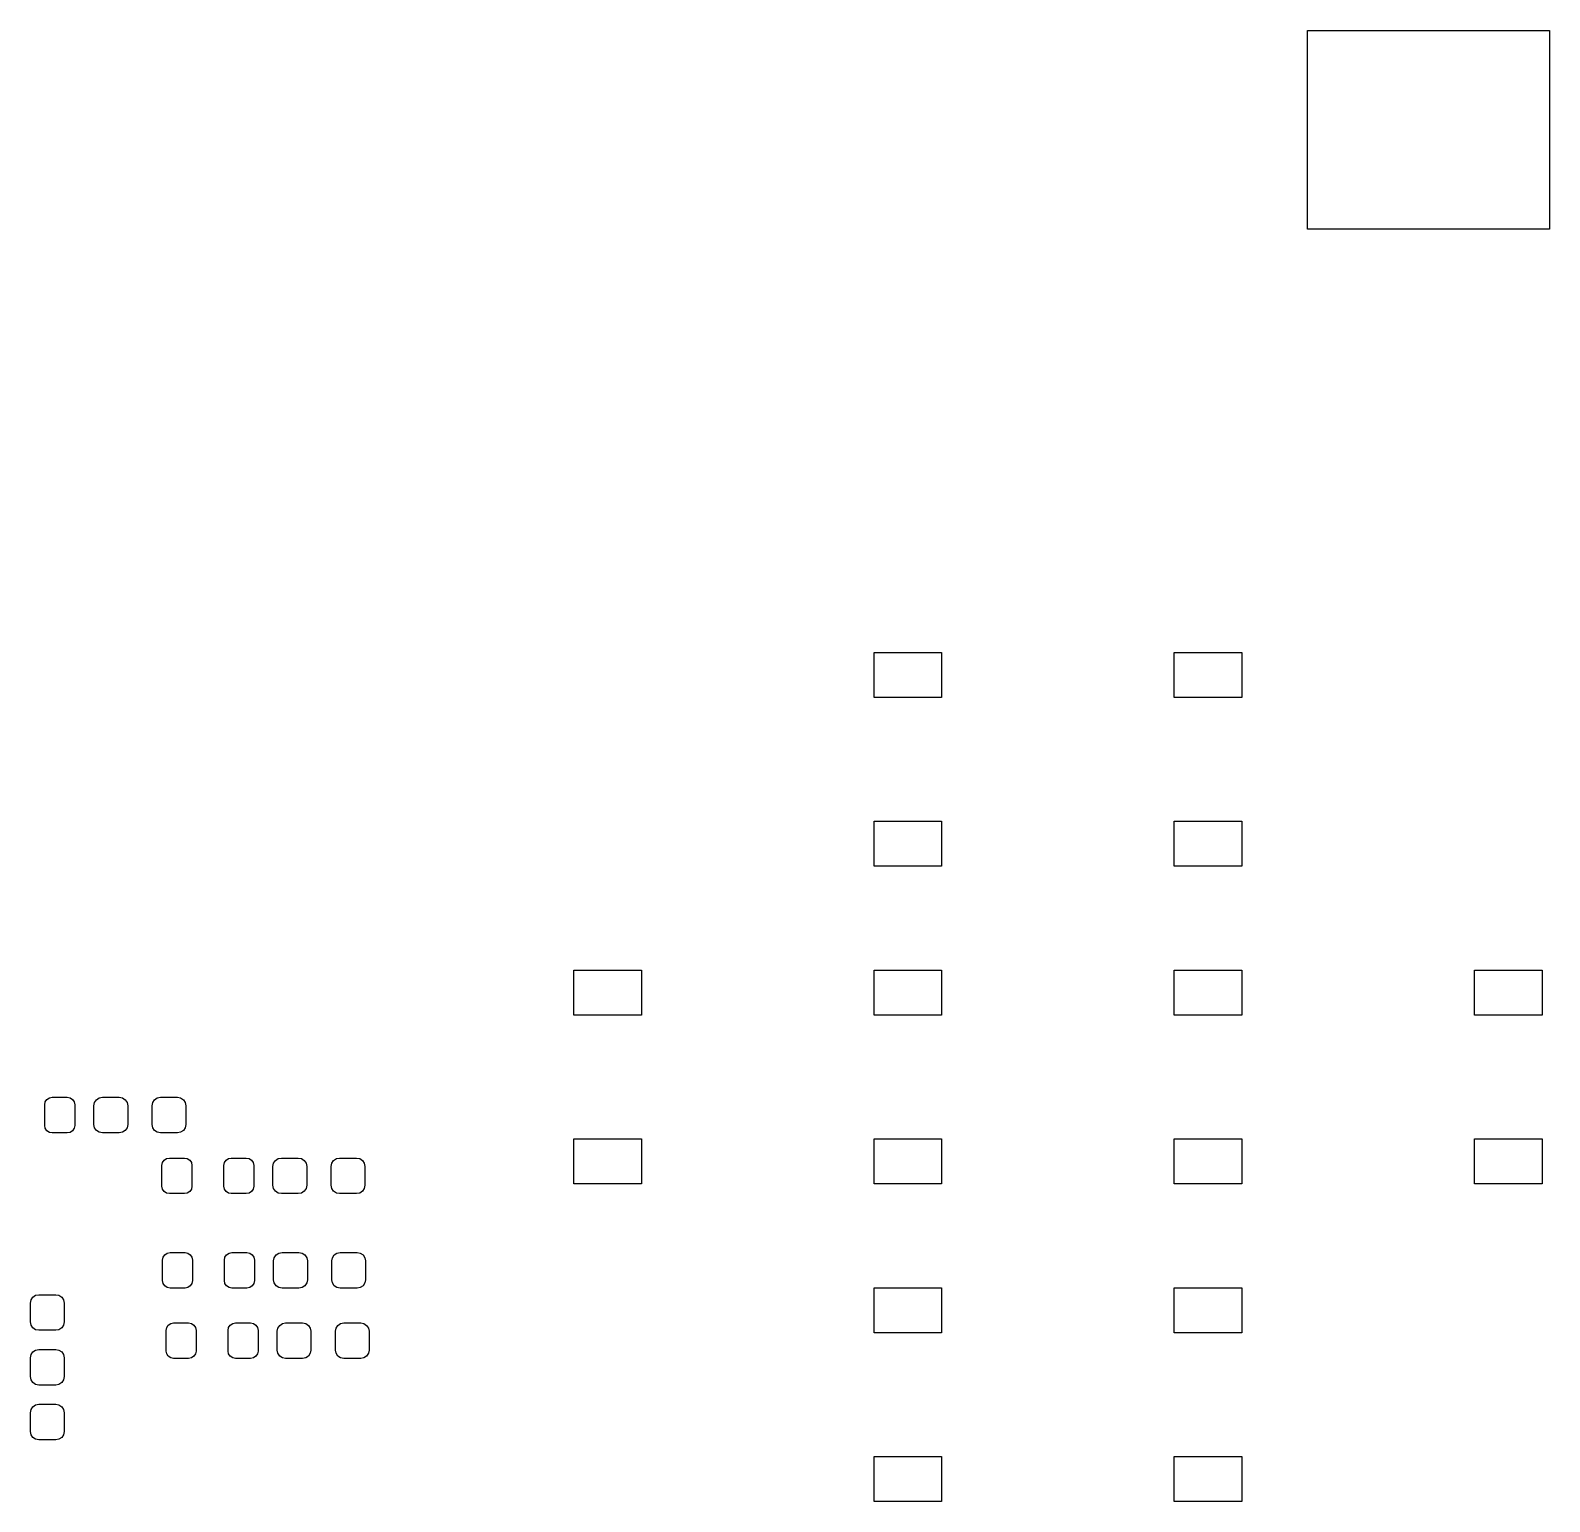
# Model space of a CAD drawing. Extents: x 138.9 to 220.1, y -130.4 to -82.1.
# Drawn here: x 179.57 to 220.05, y -126.7 to -87.49 of the extents above; entities that cross this region are included whole.
import ezdxf

# ---------------------------------------------------------------- set-up
doc = ezdxf.new("R2010")
doc.units = 0
doc.layers.add('BLACK', color=7, linetype='CONTINUOUS')

msp = doc.modelspace()

# ---------------------------------------------------------------- linework, layer by layer
at = {"layer": 'BLACK', "linetype": 'CONTINUOUS'}
for p, q in [((213.602776, -92.79015), (213.602776, -87.49015)), ((213.602776, -87.49015), (220.052776, -87.49015)), ((220.052776, -87.49015), (220.052776, -92.79015)), ((220.052776, -92.79015), (213.602776, -92.79015)), ((202.051133, -105.265534), (202.051133, -104.065534)), ((202.051133, -104.065534), (203.851133, -104.065534)), ((203.851133, -104.065534), (203.851133, -105.265534)), ((210.051133, -105.265534), (210.051133, -104.065534)), ((210.051133, -104.065534), (211.851133, -104.065534)), ((211.851133, -104.065534), (211.851133, -105.265534)), ((203.851133, -105.265534), (202.051133, -105.265534)), ((211.851133, -105.265534), (210.051133, -105.265534)), ((202.051133, -109.765534), (202.051133, -108.565534)), ((202.051133, -108.565534), (203.851133, -108.565534)), ((203.851133, -108.565534), (203.851133, -109.765534)), ((210.051133, -109.765534), (210.051133, -108.565534)), ((210.051133, -108.565534), (211.851133, -108.565534)), ((211.851133, -108.565534), (211.851133, -109.765534)), ((203.851133, -109.765534), (202.051133, -109.765534)), ((211.851133, -109.765534), (210.051133, -109.765534)), ((194.051133, -113.732201), (194.051133, -112.532201)), ((194.051133, -112.532201), (195.851133, -112.532201)), ((195.851133, -112.532201), (195.851133, -113.732201)), ((202.051133, -113.732201), (202.051133, -112.532201)), ((202.051133, -112.532201), (203.851133, -112.532201)), ((203.851133, -112.532201), (203.851133, -113.732201)), ((210.051133, -113.732201), (210.051133, -112.532201)), ((210.051133, -112.532201), (211.851133, -112.532201)), ((211.851133, -112.532201), (211.851133, -113.732201)), ((218.051133, -113.732201), (218.051133, -112.532201)), ((218.051133, -112.532201), (219.851133, -112.532201)), ((219.851133, -112.532201), (219.851133, -113.732201)), ((195.851133, -113.732201), (194.051133, -113.732201)), ((203.851133, -113.732201), (202.051133, -113.732201)), ((211.851133, -113.732201), (210.051133, -113.732201)), ((219.851133, -113.732201), (218.051133, -113.732201)), ((179.950179, -116.12355), (179.965403, -116.047013)), ((179.950179, -116.67355), (179.950179, -116.12355)), ((179.965403, -116.047013), (180.008758, -115.982129)), ((180.008758, -115.982129), (180.073642, -115.938774)), ((180.073642, -115.938774), (180.150179, -115.92355)), ((180.150179, -115.92355), (180.550179, -115.92355)), ((180.550179, -115.92355), (180.626716, -115.938774)), ((180.626716, -115.938774), (180.6916, -115.982129)), ((180.6916, -115.982129), (180.734955, -116.047013)), ((180.734955, -116.047013), (180.750179, -116.12355)), ((180.750179, -116.12355), (180.750179, -116.67355)), ((181.260179, -116.14855), (181.277306, -116.062446)), ((181.260179, -116.64855), (181.260179, -116.14855)), ((181.277306, -116.062446), (181.32608, -115.989451)), ((181.32608, -115.989451), (181.399075, -115.940677)), ((181.399075, -115.940677), (181.485179, -115.92355)), ((181.485179, -115.92355), (181.935179, -115.92355)), ((181.935179, -115.92355), (182.021283, -115.940677)), ((182.021283, -115.940677), (182.094278, -115.989451)), ((182.094278, -115.989451), (182.143052, -116.062446)), ((182.143052, -116.062446), (182.160179, -116.14855)), ((182.160179, -116.14855), (182.160179, -116.64855)), ((182.810179, -116.14855), (182.827306, -116.062446)), ((182.810179, -116.64855), (182.810179, -116.14855)), ((182.827306, -116.062446), (182.87608, -115.989451)), ((182.87608, -115.989451), (182.949075, -115.940677)), ((182.949075, -115.940677), (183.035179, -115.92355)), ((183.035179, -115.92355), (183.485179, -115.92355)), ((183.485179, -115.92355), (183.571283, -115.940677)), ((183.571283, -115.940677), (183.644278, -115.989451)), ((183.644278, -115.989451), (183.693052, -116.062446)), ((183.693052, -116.062446), (183.710179, -116.14855)), ((183.710179, -116.14855), (183.710179, -116.64855)), ((179.965403, -116.750087), (179.950179, -116.67355)), ((180.008758, -116.814971), (179.965403, -116.750087)), ((180.073642, -116.858326), (180.008758, -116.814971)), ((180.150179, -116.87355), (180.073642, -116.858326)), ((180.550179, -116.87355), (180.150179, -116.87355)), ((180.626716, -116.858326), (180.550179, -116.87355)), ((180.6916, -116.814971), (180.626716, -116.858326)), ((180.734955, -116.750087), (180.6916, -116.814971)), ((180.750179, -116.67355), (180.734955, -116.750087)), ((181.277306, -116.734654), (181.260179, -116.64855)), ((181.32608, -116.807649), (181.277306, -116.734654)), ((181.399075, -116.856423), (181.32608, -116.807649)), ((181.485179, -116.87355), (181.399075, -116.856423)), ((181.935179, -116.87355), (181.485179, -116.87355)), ((182.021283, -116.856423), (181.935179, -116.87355)), ((182.094278, -116.807649), (182.021283, -116.856423)), ((182.143052, -116.734654), (182.094278, -116.807649)), ((182.160179, -116.64855), (182.143052, -116.734654)), ((182.827306, -116.734654), (182.810179, -116.64855)), ((182.87608, -116.807649), (182.827306, -116.734654)), ((182.949075, -116.856423), (182.87608, -116.807649)), ((183.035179, -116.87355), (182.949075, -116.856423)), ((183.485179, -116.87355), (183.035179, -116.87355)), ((183.571283, -116.856423), (183.485179, -116.87355)), ((183.644278, -116.807649), (183.571283, -116.856423)), ((183.693052, -116.734654), (183.644278, -116.807649)), ((183.710179, -116.64855), (183.693052, -116.734654)), ((194.051133, -118.232201), (194.051133, -117.032201)), ((194.051133, -117.032201), (195.851133, -117.032201)), ((195.851133, -117.032201), (195.851133, -118.232201)), ((202.051133, -118.232201), (202.051133, -117.032201)), ((202.051133, -117.032201), (203.851133, -117.032201)), ((203.851133, -117.032201), (203.851133, -118.232201)), ((210.051133, -118.232201), (210.051133, -117.032201)), ((210.051133, -117.032201), (211.851133, -117.032201)), ((211.851133, -117.032201), (211.851133, -118.232201)), ((218.051133, -118.232201), (218.051133, -117.032201)), ((218.051133, -117.032201), (219.851133, -117.032201)), ((219.851133, -117.032201), (219.851133, -118.232201)), ((183.072004, -117.741635), (183.087228, -117.665098)), ((183.072004, -118.291635), (183.072004, -117.741635)), ((183.087228, -117.665098), (183.130583, -117.600214)), ((183.130583, -117.600214), (183.195467, -117.556859)), ((183.195467, -117.556859), (183.272004, -117.541635)), ((183.272004, -117.541635), (183.672004, -117.541635)), ((183.672004, -117.541635), (183.748541, -117.556859)), ((183.748541, -117.556859), (183.813425, -117.600214)), ((183.813425, -117.600214), (183.85678, -117.665098)), ((183.85678, -117.665098), (183.872004, -117.741635)), ((183.872004, -117.741635), (183.872004, -118.291635)), ((184.722004, -117.741635), (184.737228, -117.665098)), ((184.722004, -118.291635), (184.722004, -117.741635)), ((184.737228, -117.665098), (184.780583, -117.600214)), ((184.780583, -117.600214), (184.845467, -117.556859)), ((184.845467, -117.556859), (184.922004, -117.541635)), ((184.922004, -117.541635), (185.322004, -117.541635)), ((185.322004, -117.541635), (185.398541, -117.556859)), ((185.398541, -117.556859), (185.463425, -117.600214)), ((185.463425, -117.600214), (185.50678, -117.665098)), ((185.50678, -117.665098), (185.522004, -117.741635)), ((185.522004, -117.741635), (185.522004, -118.291635)), ((186.032004, -117.766635), (186.049131, -117.680531)), ((186.032004, -118.266635), (186.032004, -117.766635)), ((186.049131, -117.680531), (186.097905, -117.607536)), ((186.097905, -117.607536), (186.1709, -117.558762)), ((186.1709, -117.558762), (186.257004, -117.541635)), ((186.257004, -117.541635), (186.707004, -117.541635)), ((186.707004, -117.541635), (186.793108, -117.558762)), ((186.793108, -117.558762), (186.866103, -117.607536)), ((186.866103, -117.607536), (186.914877, -117.680531)), ((186.914877, -117.680531), (186.932004, -117.766635)), ((186.932004, -117.766635), (186.932004, -118.266635)), ((187.582004, -117.766635), (187.599131, -117.680531)), ((187.582004, -118.266635), (187.582004, -117.766635)), ((187.599131, -117.680531), (187.647905, -117.607536)), ((187.647905, -117.607536), (187.7209, -117.558762)), ((187.7209, -117.558762), (187.807004, -117.541635)), ((187.807004, -117.541635), (188.257004, -117.541635)), ((188.257004, -117.541635), (188.343108, -117.558762)), ((188.343108, -117.558762), (188.416103, -117.607536)), ((188.416103, -117.607536), (188.464877, -117.680531)), ((188.464877, -117.680531), (188.482004, -117.766635)), ((188.482004, -117.766635), (188.482004, -118.266635)), ((183.087228, -118.368172), (183.072004, -118.291635)), ((183.130583, -118.433056), (183.087228, -118.368172)), ((183.195467, -118.476411), (183.130583, -118.433056)), ((183.272004, -118.491635), (183.195467, -118.476411)), ((183.672004, -118.491635), (183.272004, -118.491635)), ((183.748541, -118.476411), (183.672004, -118.491635)), ((183.813425, -118.433056), (183.748541, -118.476411)), ((183.85678, -118.368172), (183.813425, -118.433056)), ((183.872004, -118.291635), (183.85678, -118.368172)), ((184.737228, -118.368172), (184.722004, -118.291635)), ((184.780583, -118.433056), (184.737228, -118.368172)), ((184.845467, -118.476411), (184.780583, -118.433056)), ((184.922004, -118.491635), (184.845467, -118.476411)), ((185.322004, -118.491635), (184.922004, -118.491635)), ((185.398541, -118.476411), (185.322004, -118.491635)), ((185.463425, -118.433056), (185.398541, -118.476411)), ((185.50678, -118.368172), (185.463425, -118.433056)), ((185.522004, -118.291635), (185.50678, -118.368172)), ((186.049131, -118.352739), (186.032004, -118.266635)), ((186.097905, -118.425734), (186.049131, -118.352739)), ((186.1709, -118.474508), (186.097905, -118.425734)), ((186.257004, -118.491635), (186.1709, -118.474508)), ((186.707004, -118.491635), (186.257004, -118.491635)), ((186.793108, -118.474508), (186.707004, -118.491635)), ((186.866103, -118.425734), (186.793108, -118.474508)), ((186.914877, -118.352739), (186.866103, -118.425734)), ((186.932004, -118.266635), (186.914877, -118.352739)), ((187.599131, -118.352739), (187.582004, -118.266635)), ((187.647905, -118.425734), (187.599131, -118.352739)), ((187.7209, -118.474508), (187.647905, -118.425734)), ((187.807004, -118.491635), (187.7209, -118.474508)), ((188.257004, -118.491635), (187.807004, -118.491635)), ((188.343108, -118.474508), (188.257004, -118.491635)), ((188.416103, -118.425734), (188.343108, -118.474508)), ((188.464877, -118.352739), (188.416103, -118.425734)), ((188.482004, -118.266635), (188.464877, -118.352739)), ((195.851133, -118.232201), (194.051133, -118.232201)), ((203.851133, -118.232201), (202.051133, -118.232201)), ((211.851133, -118.232201), (210.051133, -118.232201)), ((219.851133, -118.232201), (218.051133, -118.232201)), ((183.088159, -120.260261), (183.103383, -120.183724)), ((183.103383, -120.183724), (183.146738, -120.11884)), ((183.146738, -120.11884), (183.211622, -120.075485)), ((183.211622, -120.075485), (183.288159, -120.060261)), ((183.288159, -120.060261), (183.688159, -120.060261)), ((183.688159, -120.060261), (183.764696, -120.075485)), ((183.764696, -120.075485), (183.82958, -120.11884)), ((183.82958, -120.11884), (183.872935, -120.183724)), ((183.872935, -120.183724), (183.888159, -120.260261)), ((184.738159, -120.260261), (184.753383, -120.183724)), ((184.753383, -120.183724), (184.796738, -120.11884)), ((184.796738, -120.11884), (184.861622, -120.075485)), ((184.861622, -120.075485), (184.938159, -120.060261)), ((184.938159, -120.060261), (185.338159, -120.060261)), ((185.338159, -120.060261), (185.414696, -120.075485)), ((185.414696, -120.075485), (185.47958, -120.11884)), ((185.47958, -120.11884), (185.522935, -120.183724)), ((185.522935, -120.183724), (185.538159, -120.260261)), ((186.048159, -120.285261), (186.065286, -120.199157)), ((186.065286, -120.199157), (186.11406, -120.126162)), ((186.11406, -120.126162), (186.187055, -120.077388)), ((186.187055, -120.077388), (186.273159, -120.060261)), ((186.273159, -120.060261), (186.723159, -120.060261)), ((186.723159, -120.060261), (186.809263, -120.077388)), ((186.809263, -120.077388), (186.882258, -120.126162)), ((186.882258, -120.126162), (186.931032, -120.199157)), ((186.931032, -120.199157), (186.948159, -120.285261)), ((187.598159, -120.285261), (187.615286, -120.199157)), ((187.615286, -120.199157), (187.66406, -120.126162)), ((187.66406, -120.126162), (187.737055, -120.077388)), ((187.737055, -120.077388), (187.823159, -120.060261)), ((187.823159, -120.060261), (188.273159, -120.060261)), ((188.273159, -120.060261), (188.359263, -120.077388)), ((188.359263, -120.077388), (188.432258, -120.126162)), ((188.432258, -120.126162), (188.481032, -120.199157)), ((188.481032, -120.199157), (188.498159, -120.285261)), ((183.088159, -120.810261), (183.088159, -120.260261)), ((183.888159, -120.260261), (183.888159, -120.810261)), ((184.738159, -120.810261), (184.738159, -120.260261)), ((185.538159, -120.260261), (185.538159, -120.810261)), ((186.048159, -120.785261), (186.048159, -120.285261)), ((186.948159, -120.285261), (186.948159, -120.785261)), ((187.598159, -120.785261), (187.598159, -120.285261)), ((188.498159, -120.285261), (188.498159, -120.785261)), ((183.103383, -120.886798), (183.088159, -120.810261)), ((183.146738, -120.951682), (183.103383, -120.886798)), ((183.211622, -120.995037), (183.146738, -120.951682)), ((183.288159, -121.010261), (183.211622, -120.995037)), ((183.688159, -121.010261), (183.288159, -121.010261)), ((183.764696, -120.995037), (183.688159, -121.010261)), ((183.82958, -120.951682), (183.764696, -120.995037)), ((183.872935, -120.886798), (183.82958, -120.951682)), ((183.888159, -120.810261), (183.872935, -120.886798)), ((184.753383, -120.886798), (184.738159, -120.810261)), ((184.796738, -120.951682), (184.753383, -120.886798)), ((184.861622, -120.995037), (184.796738, -120.951682)), ((184.938159, -121.010261), (184.861622, -120.995037)), ((185.338159, -121.010261), (184.938159, -121.010261)), ((185.414696, -120.995037), (185.338159, -121.010261)), ((185.47958, -120.951682), (185.414696, -120.995037)), ((185.522935, -120.886798), (185.47958, -120.951682)), ((185.538159, -120.810261), (185.522935, -120.886798)), ((186.065286, -120.871365), (186.048159, -120.785261)), ((186.11406, -120.94436), (186.065286, -120.871365)), ((186.187055, -120.993134), (186.11406, -120.94436)), ((186.273159, -121.010261), (186.187055, -120.993134)), ((186.723159, -121.010261), (186.273159, -121.010261)), ((186.809263, -120.993134), (186.723159, -121.010261)), ((186.882258, -120.94436), (186.809263, -120.993134)), ((186.931032, -120.871365), (186.882258, -120.94436)), ((186.948159, -120.785261), (186.931032, -120.871365)), ((187.615286, -120.871365), (187.598159, -120.785261)), ((187.66406, -120.94436), (187.615286, -120.871365)), ((187.737055, -120.993134), (187.66406, -120.94436)), ((187.823159, -121.010261), (187.737055, -120.993134)), ((188.273159, -121.010261), (187.823159, -121.010261)), ((188.359263, -120.993134), (188.273159, -121.010261)), ((188.432258, -120.94436), (188.359263, -120.993134)), ((188.481032, -120.871365), (188.432258, -120.94436)), ((188.498159, -120.785261), (188.481032, -120.871365)), ((202.051133, -122.198868), (202.051133, -120.998868)), ((202.051133, -120.998868), (203.851133, -120.998868)), ((203.851133, -120.998868), (203.851133, -122.198868)), ((210.051133, -122.198868), (210.051133, -120.998868)), ((210.051133, -120.998868), (211.851133, -120.998868)), ((211.851133, -120.998868), (211.851133, -122.198868)), ((179.567267, -121.40869), (179.584394, -121.322586)), ((179.567267, -121.90869), (179.567267, -121.40869)), ((179.584394, -121.322586), (179.633168, -121.249591)), ((179.633168, -121.249591), (179.706163, -121.200817)), ((179.706163, -121.200817), (179.792267, -121.18369)), ((179.792267, -121.18369), (180.242267, -121.18369)), ((180.242267, -121.18369), (180.328371, -121.200817)), ((180.328371, -121.200817), (180.401366, -121.249591)), ((180.401366, -121.249591), (180.45014, -121.322586)), ((180.45014, -121.322586), (180.467267, -121.40869)), ((180.467267, -121.40869), (180.467267, -121.90869)), ((179.584394, -121.994794), (179.567267, -121.90869)), ((179.633168, -122.067789), (179.584394, -121.994794)), ((179.706163, -122.116563), (179.633168, -122.067789)), ((179.792267, -122.13369), (179.706163, -122.116563)), ((180.242267, -122.13369), (179.792267, -122.13369)), ((180.328371, -122.116563), (180.242267, -122.13369)), ((180.401366, -122.067789), (180.328371, -122.116563)), ((180.45014, -121.994794), (180.401366, -122.067789)), ((180.467267, -121.90869), (180.45014, -121.994794)), ((183.184442, -122.13521), (183.199666, -122.058673)), ((183.184442, -122.68521), (183.184442, -122.13521)), ((183.199666, -122.058673), (183.243021, -121.993789)), ((183.243021, -121.993789), (183.307905, -121.950434)), ((183.307905, -121.950434), (183.384442, -121.93521)), ((183.384442, -121.93521), (183.784442, -121.93521)), ((183.784442, -121.93521), (183.860979, -121.950434)), ((183.860979, -121.950434), (183.925863, -121.993789)), ((183.925863, -121.993789), (183.969218, -122.058673)), ((183.969218, -122.058673), (183.984442, -122.13521)), ((183.984442, -122.13521), (183.984442, -122.68521)), ((184.834442, -122.13521), (184.849666, -122.058673)), ((184.834442, -122.68521), (184.834442, -122.13521)), ((184.849666, -122.058673), (184.893021, -121.993789)), ((184.893021, -121.993789), (184.957905, -121.950434)), ((184.957905, -121.950434), (185.034442, -121.93521)), ((185.034442, -121.93521), (185.434442, -121.93521)), ((185.434442, -121.93521), (185.510979, -121.950434)), ((185.510979, -121.950434), (185.575863, -121.993789)), ((185.575863, -121.993789), (185.619218, -122.058673)), ((185.619218, -122.058673), (185.634442, -122.13521)), ((185.634442, -122.13521), (185.634442, -122.68521)), ((186.144442, -122.16021), (186.161569, -122.074106)), ((186.144442, -122.66021), (186.144442, -122.16021)), ((186.161569, -122.074106), (186.210343, -122.001111)), ((186.210343, -122.001111), (186.283338, -121.952337)), ((186.283338, -121.952337), (186.369442, -121.93521)), ((186.369442, -121.93521), (186.819442, -121.93521)), ((186.819442, -121.93521), (186.905546, -121.952337)), ((186.905546, -121.952337), (186.978541, -122.001111)), ((186.978541, -122.001111), (187.027315, -122.074106)), ((187.027315, -122.074106), (187.044442, -122.16021)), ((187.044442, -122.16021), (187.044442, -122.66021)), ((187.694442, -122.16021), (187.711569, -122.074106)), ((187.694442, -122.66021), (187.694442, -122.16021)), ((187.711569, -122.074106), (187.760343, -122.001111)), ((187.760343, -122.001111), (187.833338, -121.952337)), ((187.833338, -121.952337), (187.919442, -121.93521)), ((187.919442, -121.93521), (188.369442, -121.93521)), ((188.369442, -121.93521), (188.455546, -121.952337)), ((188.455546, -121.952337), (188.528541, -122.001111)), ((188.528541, -122.001111), (188.577315, -122.074106)), ((188.577315, -122.074106), (188.594442, -122.16021)), ((188.594442, -122.16021), (188.594442, -122.66021)), ((203.851133, -122.198868), (202.051133, -122.198868)), ((211.851133, -122.198868), (210.051133, -122.198868)), ((179.633168, -122.709591), (179.706163, -122.660817)), ((179.706163, -122.660817), (179.792267, -122.64369)), ((179.792267, -122.64369), (180.242267, -122.64369)), ((180.242267, -122.64369), (180.328371, -122.660817)), ((180.328371, -122.660817), (180.401366, -122.709591)), ((186.161569, -122.746314), (186.144442, -122.66021)), ((187.044442, -122.66021), (187.027315, -122.746314)), ((187.711569, -122.746314), (187.694442, -122.66021)), ((188.594442, -122.66021), (188.577315, -122.746314)), ((179.567267, -122.86869), (179.584394, -122.782586)), ((179.567267, -123.36869), (179.567267, -122.86869)), ((179.584394, -122.782586), (179.633168, -122.709591)), ((180.401366, -122.709591), (180.45014, -122.782586)), ((180.45014, -122.782586), (180.467267, -122.86869)), ((180.467267, -122.86869), (180.467267, -123.36869)), ((183.199666, -122.761747), (183.184442, -122.68521)), ((183.243021, -122.826631), (183.199666, -122.761747)), ((183.307905, -122.869986), (183.243021, -122.826631)), ((183.384442, -122.88521), (183.307905, -122.869986)), ((183.784442, -122.88521), (183.384442, -122.88521)), ((183.860979, -122.869986), (183.784442, -122.88521)), ((183.925863, -122.826631), (183.860979, -122.869986)), ((183.969218, -122.761747), (183.925863, -122.826631)), ((183.984442, -122.68521), (183.969218, -122.761747)), ((184.849666, -122.761747), (184.834442, -122.68521)), ((184.893021, -122.826631), (184.849666, -122.761747)), ((184.957905, -122.869986), (184.893021, -122.826631)), ((185.034442, -122.88521), (184.957905, -122.869986)), ((185.434442, -122.88521), (185.034442, -122.88521)), ((185.510979, -122.869986), (185.434442, -122.88521)), ((185.575863, -122.826631), (185.510979, -122.869986)), ((185.619218, -122.761747), (185.575863, -122.826631)), ((185.634442, -122.68521), (185.619218, -122.761747)), ((186.210343, -122.819309), (186.161569, -122.746314)), ((186.283338, -122.868083), (186.210343, -122.819309)), ((186.369442, -122.88521), (186.283338, -122.868083)), ((186.819442, -122.88521), (186.369442, -122.88521)), ((186.905546, -122.868083), (186.819442, -122.88521)), ((186.978541, -122.819309), (186.905546, -122.868083)), ((187.027315, -122.746314), (186.978541, -122.819309)), ((187.760343, -122.819309), (187.711569, -122.746314)), ((187.833338, -122.868083), (187.760343, -122.819309)), ((187.919442, -122.88521), (187.833338, -122.868083)), ((188.369442, -122.88521), (187.919442, -122.88521)), ((188.455546, -122.868083), (188.369442, -122.88521)), ((188.528541, -122.819309), (188.455546, -122.868083)), ((188.577315, -122.746314), (188.528541, -122.819309)), ((179.584394, -123.454794), (179.567267, -123.36869)), ((179.633168, -123.527789), (179.584394, -123.454794)), ((180.45014, -123.454794), (180.401366, -123.527789)), ((180.467267, -123.36869), (180.45014, -123.454794)), ((179.706163, -123.576563), (179.633168, -123.527789)), ((179.792267, -123.59369), (179.706163, -123.576563)), ((180.242267, -123.59369), (179.792267, -123.59369)), ((180.328371, -123.576563), (180.242267, -123.59369)), ((180.401366, -123.527789), (180.328371, -123.576563)), ((179.567267, -124.32869), (179.584394, -124.242586)), ((179.584394, -124.242586), (179.633168, -124.169591)), ((179.633168, -124.169591), (179.706163, -124.120817)), ((179.706163, -124.120817), (179.792267, -124.10369)), ((179.792267, -124.10369), (180.242267, -124.10369)), ((180.242267, -124.10369), (180.328371, -124.120817)), ((180.328371, -124.120817), (180.401366, -124.169591)), ((180.401366, -124.169591), (180.45014, -124.242586)), ((180.45014, -124.242586), (180.467267, -124.32869)), ((179.567267, -124.82869), (179.567267, -124.32869)), ((180.467267, -124.32869), (180.467267, -124.82869)), ((179.584394, -124.914794), (179.567267, -124.82869)), ((179.633168, -124.987789), (179.584394, -124.914794)), ((179.706163, -125.036563), (179.633168, -124.987789)), ((179.792267, -125.05369), (179.706163, -125.036563)), ((180.242267, -125.05369), (179.792267, -125.05369)), ((180.328371, -125.036563), (180.242267, -125.05369)), ((180.401366, -124.987789), (180.328371, -125.036563)), ((180.45014, -124.914794), (180.401366, -124.987789)), ((180.467267, -124.82869), (180.45014, -124.914794)), ((202.051133, -126.698868), (202.051133, -125.498868)), ((202.051133, -125.498868), (203.851133, -125.498868)), ((203.851133, -125.498868), (203.851133, -126.698868)), ((210.051133, -126.698868), (210.051133, -125.498868)), ((210.051133, -125.498868), (211.851133, -125.498868)), ((211.851133, -125.498868), (211.851133, -126.698868)), ((203.851133, -126.698868), (202.051133, -126.698868)), ((211.851133, -126.698868), (210.051133, -126.698868))]:
    msp.add_line(p, q, dxfattribs=at)

doc.saveas('drawing.dxf')
